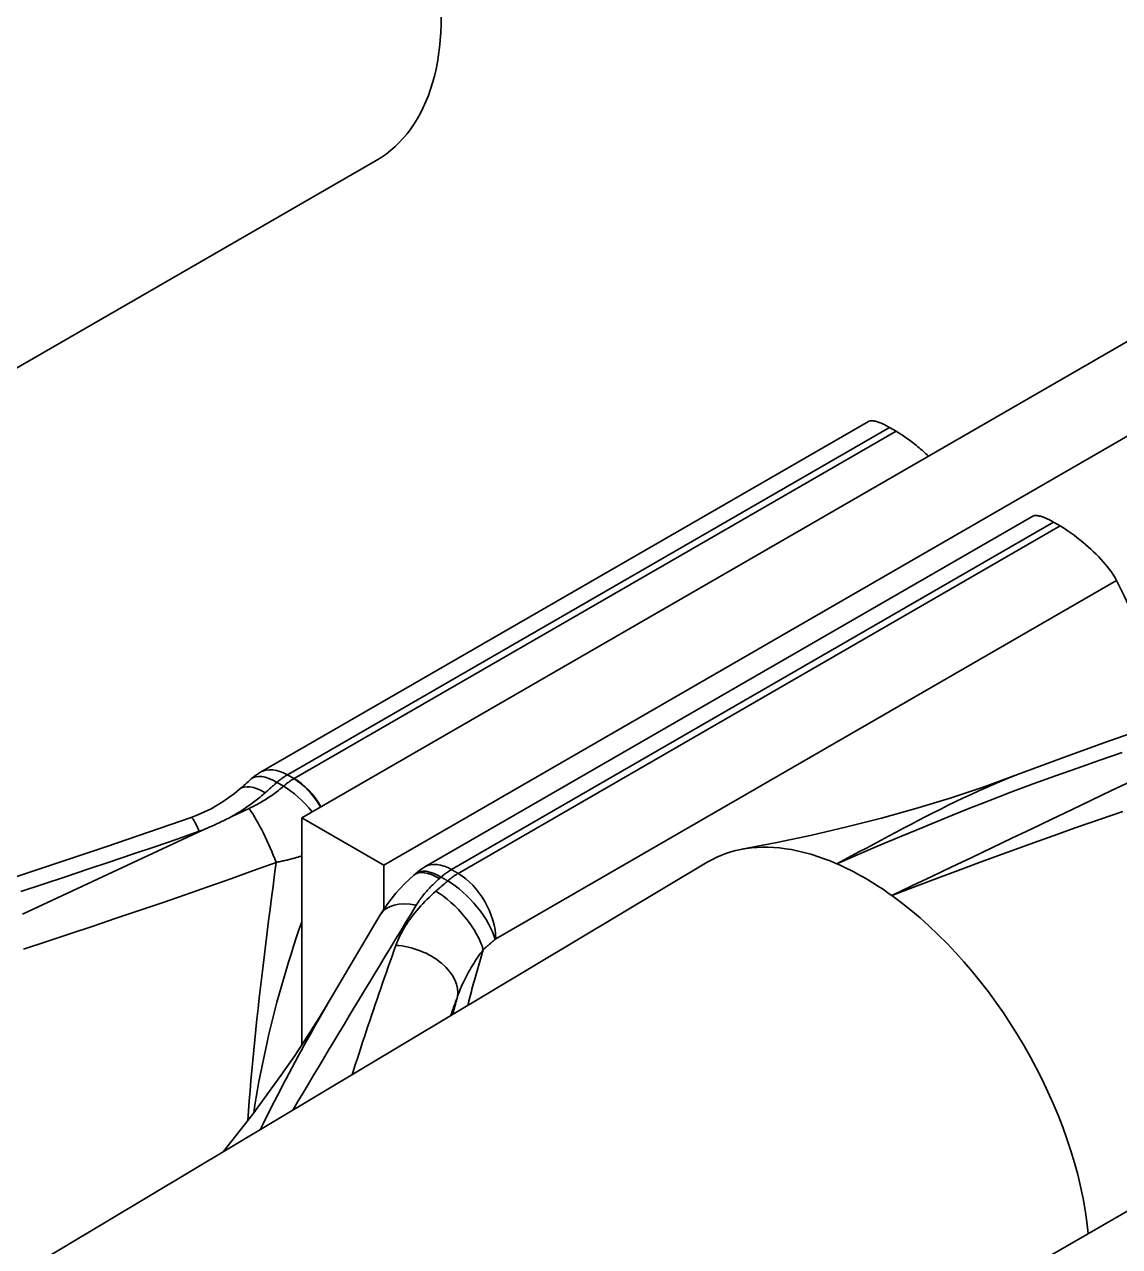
# Model space of a CAD drawing. Header units: millimetres. Extents: x -116965 to 323937, y 291661 to 566926.
# Drawn here: x -12147.3 to -12100.1, y 301887.9 to 301940.6 of the extents above; entities that cross this region are included whole.
import ezdxf

# ---------------------------------------------------------------- set-up
doc = ezdxf.new("R2010")
doc.units = ezdxf.units.MM
doc.layers.add('Visible Edges(Schneider)', color=7, linetype='Continuous', lineweight=35)
doc.layers.add('Visible Tangent Edges(Schneider)', color=7, linetype='Continuous', lineweight=35)

msp = doc.modelspace()

# ---------------------------------------------------------------- linework, layer by layer
at = {"layer": 'Visible Edges(Schneider)'}
for p, q in [((-12064.627868, 301947.232287), (-12135.338546, 301906.407458)), ((-12061.092334, 301945.191046), (-12131.803012, 301904.366217)), ((-12132.126279, 301934.730893), (-12167.481617, 301914.327347)), ((-12110.922487, 301923.483143), (-12137.107926, 301908.37154)), ((-12109.738209, 301923.06248), (-12110.021052, 301923.22578)), ((-12103.851419, 301919.40066), (-12130.035863, 301904.289631)), ((-12102.949984, 301919.143297), (-12102.667141, 301918.979997)), ((-12135.338546, 301906.407458), (-12135.338546, 301896.616265)), ((-12131.803012, 301904.366217), (-12135.338546, 301906.407458)), ((-12117.86906, 301904.493078), (-12153.218613, 301883.345402)), ((-12131.803012, 301904.366217), (-12131.803012, 301902.476406)), ((-12130.510259, 301903.937753), (-12130.440526, 301903.99906)), ((-12134.015629, 301898.744027), (-12131.957142, 301902.230631)), ((-12095.063745, 301892.18402), (-12130.419083, 301871.780473))]:
    msp.add_line(p, q, dxfattribs=at)
at = {"layer": 'Visible Edges(Schneider)', "flags": 128}
for points in [[(-12110.021053, 301923.225779), (-12110.073244, 301923.255431), (-12110.124867, 301923.283789), (-12110.17581, 301923.31079), (-12110.225957, 301923.336372), (-12110.275204, 301923.360466), (-12110.323434, 301923.383011), (-12110.370538, 301923.403944), (-12110.416404, 301923.423198), (-12110.460924, 301923.44071), (-12110.503982, 301923.456416), (-12110.545469, 301923.470252), (-12110.585276, 301923.482155), (-12110.623338, 301923.492105), (-12110.659645, 301923.500134), (-12110.694176, 301923.506282), (-12110.726913, 301923.510587), (-12110.757845, 301923.513084), (-12110.786953, 301923.513813), (-12110.814217, 301923.512812), (-12110.839627, 301923.510117), (-12110.863161, 301923.505769), (-12110.884809, 301923.499802), (-12110.904547, 301923.492257), (-12110.92247, 301923.483125)], [(-12108.3419, 301921.993982), (-12108.395032, 301922.044078), (-12108.449268, 301922.094289), (-12108.504748, 301922.144738), (-12108.561349, 301922.195308), (-12108.618948, 301922.24588), (-12108.677419, 301922.296336), (-12108.736637, 301922.346559), (-12108.796483, 301922.396428), (-12108.856831, 301922.445825), (-12108.917556, 301922.494634), (-12108.978539, 301922.542733), (-12109.039651, 301922.590006), (-12109.100769, 301922.636339), (-12109.161766, 301922.68164), (-12109.22252, 301922.725841), (-12109.282909, 301922.768871), (-12109.342808, 301922.81066), (-12109.402102, 301922.851134), (-12109.460661, 301922.890227), (-12109.518365, 301922.927868), (-12109.575097, 301922.963982), (-12109.630728, 301922.998504), (-12109.685138, 301923.031361), (-12109.73821, 301923.06248)], [(-12102.949985, 301919.143296), (-12103.002177, 301919.172948), (-12103.053799, 301919.201306), (-12103.104742, 301919.228306), (-12103.154889, 301919.253889), (-12103.204136, 301919.277983), (-12103.252366, 301919.300528), (-12103.29947, 301919.321461), (-12103.345337, 301919.340714), (-12103.389856, 301919.358226), (-12103.432914, 301919.373934), (-12103.474402, 301919.387768), (-12103.514208, 301919.399672), (-12103.55227, 301919.409622), (-12103.588577, 301919.417651), (-12103.623108, 301919.423799), (-12103.655845, 301919.428103), (-12103.686777, 301919.430602), (-12103.715885, 301919.43133), (-12103.743149, 301919.43033), (-12103.76856, 301919.427634), (-12103.792093, 301919.423286), (-12103.813741, 301919.417319), (-12103.833479, 301919.409775), (-12103.851403, 301919.400643)], [(-12100.235866, 301916.627609), (-12100.284609, 301916.717524), (-12100.340738, 301916.812002), (-12100.403964, 301916.910447), (-12100.474013, 301917.012253), (-12100.550602, 301917.116825), (-12100.633448, 301917.223559), (-12100.722243, 301917.331857), (-12100.816395, 301917.441077), (-12100.915124, 301917.550531), (-12101.017666, 301917.659527), (-12101.123237, 301917.767383), (-12101.231073, 301917.873401), (-12101.340636, 301917.977127), (-12101.454652, 301918.081096), (-12101.573241, 301918.185389), (-12101.695312, 301918.288971), (-12101.819787, 301918.390798), (-12101.945575, 301918.489835), (-12102.071586, 301918.585064), (-12102.19673, 301918.675704), (-12102.319926, 301918.761139), (-12102.440111, 301918.840744), (-12102.556206, 301918.913904), (-12102.667142, 301918.979997)], [(-12104.498687, 301908.273683), (-12102.643305, 301908.969421), (-12100.790433, 301909.637222), (-12097.102379, 301910.930489), (-12093.433498, 301912.213132), (-12089.782283, 301913.512118)], [(-12137.510693, 301908.082633), (-12137.325956, 301908.230123), (-12137.107926, 301908.37154)], [(-12116.375802, 301905.052342), (-12114.866809, 301905.346752), (-12113.361334, 301905.666153), (-12111.861094, 301906.013514), (-12110.367813, 301906.391806), (-12108.883211, 301906.803998), (-12107.409009, 301907.253062), (-12105.946927, 301907.741967), (-12104.498687, 301908.273683)], [(-12140.102616, 301906.424755), (-12139.812043, 301906.534154), (-12139.525985, 301906.658594), (-12139.247056, 301906.796552), (-12138.977779, 301906.946212), (-12138.719359, 301907.106274), (-12138.472573, 301907.275664), (-12138.239115, 301907.452638), (-12138.020553, 301907.635294)], [(-12154.937736, 301901.329486), (-12153.067544, 301902.007879), (-12151.199634, 301902.658086), (-12147.481751, 301903.915493), (-12143.783289, 301905.161958), (-12140.102616, 301906.424755)], [(-12138.351788, 301906.462797), (-12138.403249, 301906.436373), (-12138.454829, 301906.410093), (-12138.506529, 301906.383961), (-12138.55835, 301906.357978), (-12138.610291, 301906.332146), (-12138.66235, 301906.306467), (-12138.714527, 301906.280943), (-12138.766821, 301906.255578), (-12138.819231, 301906.230372), (-12138.871757, 301906.205328), (-12138.924398, 301906.180449), (-12138.977154, 301906.155735), (-12139.030025, 301906.13119), (-12139.08301, 301906.106813), (-12139.136111, 301906.082606), (-12139.189325, 301906.05857), (-12139.242654, 301906.034707), (-12139.296095, 301906.011017), (-12139.349649, 301905.987504), (-12139.403316, 301905.964167), (-12139.457094, 301905.941009), (-12139.510982, 301905.918029), (-12139.56498, 301905.89523), (-12139.619086, 301905.872612)], [(-12130.440526, 301903.99906), (-12130.255106, 301904.147333), (-12130.035863, 301904.289632)], [(-12131.957142, 301902.230631), (-12131.636759, 301902.715726), (-12131.286006, 301903.157307), (-12130.909497, 301903.563027), (-12130.510259, 301903.937752)], [(-12138.724375, 301892.0165), (-12137.449311, 301893.635348), (-12136.235134, 301895.29719), (-12135.652924, 301896.143778), (-12135.088391, 301897.000569), (-12134.542353, 301897.867379), (-12134.015629, 301898.744027)]]:
    msp.add_lwpolyline(points, dxfattribs=at)
at = {"layer": 'Visible Edges(Schneider)'}
for centre, major_axis, ratio, start_param, end_param in [((-12138.874079, 301946.423506), (6.7478, -11.692613), 0.577475664, 0, 2.020508002), ((-12127.560371, 301886.406662), (21.25, 36.80608), 0.577350269, 5.706216419, 5.927129679), ((-12299.795444, 301291.727322), (-890.10064, -983.042755), 0.244624244, 4.271588148, 4.272149878), ((-12110.938328, 301892.90796), (-6.930733, 11.585117), 0.566810367, 5.824697988, 6.283185307), ((-12110.938328, 301892.90796), (-6.930733, 11.585117), 0.566810367, 5.613257864, 5.824697988), ((-12110.938328, 301892.90796), (-6.930733, 11.585117), 0.566810367, 5.364547875, 5.613257864), ((-12110.938328, 301892.90796), (-6.930733, 11.585117), 0.566810367, 4.016435465, 5.364547875)]:
    msp.add_ellipse(centre, major_axis=major_axis, ratio=ratio, start_param=start_param, end_param=end_param, dxfattribs=at)
at = {"layer": 'Visible Tangent Edges(Schneider)'}
for p, q in [((-12135.957948, 301908.257611), (-12110.021052, 301923.22578)), ((-12109.738209, 301923.06248), (-12135.66135, 301908.10225)), ((-12128.885884, 301904.175703), (-12102.949984, 301919.143297)), ((-12102.667141, 301918.979997), (-12128.603689, 301904.01203)), ((-12126.977697, 301901.194913), (-12100.235867, 301916.627608)), ((-12135.675077, 301908.094367), (-12135.957948, 301908.257611)), ((-12135.66135, 301908.10225), (-12135.675077, 301908.094367)), ((-12136.402818, 301907.935248), (-12136.120279, 301907.771852)), ((-12129.404567, 301903.790751), (-12129.334316, 301903.851872))]:
    msp.add_line(p, q, dxfattribs=at)
at = {"layer": 'Visible Tangent Edges(Schneider)', "flags": 128}
for points in [[(-12112.293727, 301904.428413), (-12111.363529, 301904.829001), (-12110.431709, 301905.226813), (-12109.497894, 301905.621015), (-12108.561708, 301906.010772), (-12107.622778, 301906.395248), (-12106.68073, 301906.773607), (-12105.735191, 301907.145016), (-12104.785785, 301907.508638), (-12103.832272, 301907.863776), (-12102.875518, 301908.211267), (-12101.916251, 301908.552458), (-12100.955086, 301908.888634), (-12099.992637, 301909.221074)], [(-12136.402818, 301907.935248), (-12136.384667, 301907.95105), (-12136.366463, 301907.966662), (-12136.34821, 301907.982081), (-12136.32991, 301907.997304), (-12136.311566, 301908.012329), (-12136.293181, 301908.027153), (-12136.274758, 301908.041774), (-12136.256301, 301908.056188), (-12136.237813, 301908.070394), (-12136.219298, 301908.084389), (-12136.200756, 301908.098171), (-12136.182189, 301908.111741), (-12136.163597, 301908.125098), (-12136.14498, 301908.138241), (-12136.12634, 301908.15117), (-12136.107678, 301908.163885), (-12136.088994, 301908.176383), (-12136.070296, 301908.188662), (-12136.051584, 301908.200719), (-12136.032863, 301908.212552), (-12136.014135, 301908.22416), (-12135.995405, 301908.23554), (-12135.976675, 301908.246691), (-12135.957948, 301908.257611)], [(-12135.675077, 301908.094367), (-12135.693777, 301908.08346), (-12135.712487, 301908.072318), (-12135.731205, 301908.060945), (-12135.749925, 301908.049341), (-12135.768648, 301908.037507), (-12135.787367, 301908.025446), (-12135.80608, 301908.01316), (-12135.824786, 301908.000649), (-12135.843478, 301907.987917), (-12135.862156, 301907.974964), (-12135.880816, 301907.961794), (-12135.899454, 301907.948408), (-12135.918067, 301907.934809), (-12135.936652, 301907.920999), (-12135.955207, 301907.906981), (-12135.973726, 301907.892756), (-12135.992209, 301907.878327), (-12136.01065, 301907.863698), (-12136.029049, 301907.84887), (-12136.0474, 301907.833846), (-12136.065702, 301907.81863), (-12136.083951, 301907.803223), (-12136.102144, 301907.78763), (-12136.120279, 301907.771852)], [(-12104.498713, 301908.273671), (-12104.838155, 301908.140183), (-12105.175443, 301908.002605), (-12105.510698, 301907.861274), (-12105.84404, 301907.716418), (-12106.175591, 301907.568262), (-12106.505467, 301907.417035), (-12106.833791, 301907.262964), (-12107.160681, 301907.106274), (-12107.486257, 301906.947194), (-12107.810638, 301906.785949), (-12108.133947, 301906.622768), (-12108.4563, 301906.457876), (-12108.77782, 301906.291502), (-12109.098625, 301906.123871), (-12109.418836, 301905.955212), (-12109.73857, 301905.78575), (-12110.05795, 301905.615713), (-12110.377095, 301905.445328), (-12110.696123, 301905.274821), (-12111.015156, 301905.10442), (-12111.334313, 301904.934352), (-12111.653714, 301904.764844), (-12111.97348, 301904.596122), (-12112.293727, 301904.428413)], [(-12099.5948, 301907.990036), (-12100.453896, 301907.578069), (-12101.313359, 301907.166423), (-12102.173212, 301906.755135), (-12103.033459, 301906.344218), (-12103.894069, 301905.933606), (-12104.755007, 301905.523219), (-12105.616241, 301905.112979), (-12106.477737, 301904.702807), (-12107.339461, 301904.292623), (-12108.20138, 301903.882349), (-12109.063461, 301903.471906), (-12109.92567, 301903.061214)], [(-12138.351788, 301906.462797), (-12138.286093, 301906.500534), (-12138.220912, 301906.538729), (-12138.15623, 301906.577381), (-12138.092013, 301906.616507), (-12138.028239, 301906.656116), (-12137.964914, 301906.696199), (-12137.902051, 301906.736746), (-12137.839658, 301906.777745), (-12137.777744, 301906.819189), (-12137.716318, 301906.861067), (-12137.655389, 301906.903369), (-12137.594963, 301906.946087), (-12137.535051, 301906.98921), (-12137.475659, 301907.032728), (-12137.416796, 301907.076632), (-12137.35847, 301907.120912), (-12137.300691, 301907.165558), (-12137.243465, 301907.21056), (-12137.1868, 301907.255907), (-12137.130704, 301907.301591), (-12137.075182, 301907.347601), (-12137.020244, 301907.393928), (-12136.965895, 301907.440562), (-12136.912143, 301907.487493)], [(-12136.120279, 301907.771852), (-12136.174352, 301907.725888), (-12136.229149, 301907.680314), (-12136.28466, 301907.635148), (-12136.340876, 301907.590407), (-12136.397786, 301907.546109), (-12136.455382, 301907.502272), (-12136.513652, 301907.458915), (-12136.572588, 301907.416055), (-12136.632166, 301907.373718), (-12136.69238, 301907.33192), (-12136.753232, 301907.290673), (-12136.814725, 301907.249989), (-12136.876859, 301907.20988), (-12136.939639, 301907.170358), (-12137.003066, 301907.131435), (-12137.067142, 301907.093123), (-12137.131867, 301907.055441), (-12137.197225, 301907.018416), (-12137.263202, 301906.982074), (-12137.329782, 301906.946442), (-12137.396949, 301906.911546), (-12137.464687, 301906.877413), (-12137.532981, 301906.844069), (-12137.601815, 301906.81154)], [(-12136.912143, 301907.487493), (-12136.89093, 301907.506175), (-12136.869715, 301907.524854), (-12136.8485, 301907.543532), (-12136.827285, 301907.562207), (-12136.806068, 301907.580879), (-12136.784851, 301907.59955), (-12136.763632, 301907.618218), (-12136.742414, 301907.636884), (-12136.721194, 301907.655547), (-12136.699974, 301907.674209), (-12136.678753, 301907.692868), (-12136.657531, 301907.711525), (-12136.636309, 301907.73018), (-12136.615086, 301907.748832), (-12136.593862, 301907.767483), (-12136.572637, 301907.786132), (-12136.551412, 301907.804778), (-12136.530187, 301907.823423), (-12136.50896, 301907.842065), (-12136.487733, 301907.860705), (-12136.466505, 301907.879344), (-12136.445276, 301907.89798), (-12136.424048, 301907.916615), (-12136.402818, 301907.935248)], [(-12137.601815, 301906.81154), (-12137.633067, 301906.797016), (-12137.664319, 301906.782491), (-12137.695571, 301906.767966), (-12137.726822, 301906.75344), (-12137.758073, 301906.738914), (-12137.789324, 301906.724387), (-12137.820574, 301906.709859), (-12137.851824, 301906.69533), (-12137.883074, 301906.680801), (-12137.914323, 301906.666272), (-12137.945572, 301906.651742), (-12137.976821, 301906.637211), (-12138.00807, 301906.62268), (-12138.039318, 301906.608148), (-12138.070567, 301906.593615), (-12138.101814, 301906.579082), (-12138.133062, 301906.564548), (-12138.164309, 301906.550014), (-12138.195556, 301906.535479), (-12138.226803, 301906.520944), (-12138.258049, 301906.506408), (-12138.289295, 301906.491871), (-12138.320541, 301906.477334), (-12138.351787, 301906.462796)], [(-12109.92567, 301903.061214), (-12108.936082, 301903.437386), (-12107.945043, 301903.810465), (-12106.952612, 301904.180429), (-12105.958852, 301904.547263), (-12104.963822, 301904.910944), (-12103.967582, 301905.271454), (-12102.970193, 301905.628773), (-12101.971717, 301905.982882), (-12100.972241, 301906.333783), (-12099.972136, 301906.681833)], [(-12139.619085, 301905.872611), (-12140.479408, 301905.471423), (-12141.339633, 301905.069937), (-12142.19981, 301904.668216), (-12143.059987, 301904.266327), (-12143.920215, 301903.864336), (-12144.780545, 301903.46231), (-12145.641035, 301903.060328), (-12146.501742, 301902.658467), (-12147.362693, 301902.256762)], [(-12139.752518, 301905.824822), (-12139.746941, 301905.826767), (-12139.741366, 301905.828715), (-12139.735792, 301905.830669), (-12139.730219, 301905.832626), (-12139.724648, 301905.834587), (-12139.719078, 301905.836552), (-12139.71351, 301905.838521), (-12139.707944, 301905.840494), (-12139.702379, 301905.842472), (-12139.696815, 301905.844453), (-12139.691253, 301905.846438), (-12139.685692, 301905.848428), (-12139.680133, 301905.850421), (-12139.674576, 301905.852419), (-12139.66902, 301905.85442), (-12139.663466, 301905.856426), (-12139.657913, 301905.858435), (-12139.652361, 301905.860449), (-12139.646811, 301905.862466), (-12139.641263, 301905.864487), (-12139.635717, 301905.866513), (-12139.630172, 301905.868542), (-12139.624628, 301905.870576), (-12139.619086, 301905.872613)], [(-12147.443682, 301903.226735), (-12146.479039, 301903.545733), (-12145.515162, 301903.865816), (-12144.552132, 301904.187282), (-12143.590041, 301904.510439), (-12142.628985, 301904.8356), (-12141.669029, 301905.162988), (-12140.710198, 301905.492694), (-12139.752518, 301905.824822)], [(-12147.326134, 301900.752878), (-12146.325354, 301901.082903), (-12145.326044, 301901.413074), (-12144.328605, 301901.744009), (-12143.333447, 301902.076419), (-12142.340846, 301902.411023), (-12141.350939, 301902.748283), (-12140.363858, 301903.088653), (-12139.379738, 301903.432584), (-12138.398616, 301903.780405), (-12137.420367, 301904.132186), (-12136.444873, 301904.487998)], [(-12136.444548, 301904.487989), (-12136.509541, 301903.973654), (-12136.574199, 301903.465298), (-12136.638292, 301902.962512), (-12136.70159, 301902.464884), (-12136.763979, 301901.97211), (-12136.825386, 301901.484054), (-12136.885707, 301901.000593), (-12136.944836, 301900.521603), (-12137.002667, 301900.046962), (-12137.059096, 301899.576543), (-12137.114025, 301899.110235), (-12137.167377, 301898.647961), (-12137.219075, 301898.189638), (-12137.269039, 301897.735182), (-12137.317186, 301897.284554), (-12137.363461, 301896.837549), (-12137.407838, 301896.393626), (-12137.45027, 301895.952428), (-12137.490686, 301895.513891), (-12137.529016, 301895.077967), (-12137.565191, 301894.644607), (-12137.599139, 301894.213765), (-12137.630786, 301893.785394), (-12137.66008, 301893.359456)], [(-12136.444873, 301904.487998), (-12136.396057, 301904.497164), (-12136.347463, 301904.506543), (-12136.299094, 301904.516133), (-12136.25095, 301904.525932), (-12136.203034, 301904.535935), (-12136.155347, 301904.546142), (-12136.107893, 301904.55655), (-12136.060672, 301904.567156), (-12136.013688, 301904.577957), (-12135.966941, 301904.588951), (-12135.920434, 301904.600136), (-12135.874168, 301904.611509), (-12135.828146, 301904.623068), (-12135.78237, 301904.634809), (-12135.736841, 301904.646732), (-12135.691562, 301904.658832), (-12135.646535, 301904.671108), (-12135.601761, 301904.683557), (-12135.557242, 301904.696176), (-12135.51298, 301904.708964), (-12135.468975, 301904.721917), (-12135.425226, 301904.735034), (-12135.381732, 301904.748315), (-12135.338493, 301904.761756)], [(-12130.40879, 301902.637349), (-12130.377106, 301902.688601), (-12130.344366, 301902.739651), (-12130.310596, 301902.790482), (-12130.275824, 301902.841084), (-12130.240078, 301902.891441), (-12130.203384, 301902.941543), (-12130.165769, 301902.991374), (-12130.12726, 301903.040923), (-12130.087884, 301903.090174), (-12130.047672, 301903.139109), (-12130.00664, 301903.187731), (-12129.96479, 301903.236051), (-12129.922126, 301903.284081), (-12129.878667, 301903.331814), (-12129.834432, 301903.379239), (-12129.789439, 301903.426349), (-12129.74371, 301903.473132), (-12129.697262, 301903.519581), (-12129.650116, 301903.565688), (-12129.60229, 301903.611443), (-12129.553803, 301903.656834), (-12129.504675, 301903.701856), (-12129.454924, 301903.746498), (-12129.404567, 301903.790751)], [(-12129.334316, 301903.851872), (-12129.31602, 301903.867765), (-12129.297677, 301903.883459), (-12129.27929, 301903.898953), (-12129.26086, 301903.914246), (-12129.242388, 301903.929335), (-12129.223876, 301903.944221), (-12129.205327, 301903.958901), (-12129.18674, 301903.973375), (-12129.168118, 301903.987641), (-12129.149462, 301904.001699), (-12129.130773, 301904.015548), (-12129.112054, 301904.029182), (-12129.093306, 301904.042606), (-12129.07453, 301904.055815), (-12129.05573, 301904.06881), (-12129.036907, 301904.081585), (-12129.018062, 301904.094141), (-12128.999202, 301904.106477), (-12128.980329, 301904.118586), (-12128.961446, 301904.130471), (-12128.942558, 301904.142126), (-12128.923666, 301904.153551), (-12128.904773, 301904.164743), (-12128.885884, 301904.175703)], [(-12129.334316, 301903.851872), (-12129.322471, 301903.8451), (-12129.310628, 301903.838328), (-12129.298784, 301903.831555), (-12129.286941, 301903.824783), (-12129.275099, 301903.818009), (-12129.263257, 301903.811234), (-12129.251416, 301903.804459), (-12129.239575, 301903.797685), (-12129.227734, 301903.790907), (-12129.215895, 301903.78413), (-12129.204055, 301903.777353), (-12129.192217, 301903.770574), (-12129.180379, 301903.763795), (-12129.168541, 301903.757015), (-12129.156704, 301903.750236), (-12129.144868, 301903.743455), (-12129.133032, 301903.736675), (-12129.121196, 301903.729892), (-12129.109361, 301903.723109), (-12129.097527, 301903.716326), (-12129.085693, 301903.709542), (-12129.07386, 301903.702758), (-12129.062027, 301903.695972), (-12129.050195, 301903.689185)], [(-12128.603689, 301904.01203), (-12128.622496, 301904.001096), (-12128.641305, 301903.989928), (-12128.660115, 301903.978531), (-12128.678921, 301903.966906), (-12128.697722, 301903.955052), (-12128.716512, 301903.942975), (-12128.735291, 301903.930673), (-12128.754052, 301903.918153), (-12128.772794, 301903.905413), (-12128.791513, 301903.892458), (-12128.810207, 301903.879289), (-12128.828875, 301903.865906), (-12128.847513, 301903.852312), (-12128.866121, 301903.838508), (-12128.884697, 301903.824494), (-12128.90324, 301903.810275), (-12128.921747, 301903.795849), (-12128.940218, 301903.781216), (-12128.958651, 301903.766382), (-12128.977045, 301903.751344), (-12128.995398, 301903.736104), (-12129.013708, 301903.720663), (-12129.031974, 301903.705023), (-12129.050195, 301903.689185)], [(-12128.603689, 301904.01203), (-12128.615454, 301904.018846), (-12128.627218, 301904.025662), (-12128.638982, 301904.032479), (-12128.650745, 301904.039295), (-12128.662507, 301904.046113), (-12128.674269, 301904.05293), (-12128.68603, 301904.059748), (-12128.697791, 301904.066566), (-12128.709551, 301904.073385), (-12128.721311, 301904.080204), (-12128.73307, 301904.087023), (-12128.744828, 301904.093842), (-12128.756586, 301904.100662), (-12128.768344, 301904.107482), (-12128.7801, 301904.114303), (-12128.791856, 301904.121124), (-12128.803612, 301904.127945), (-12128.815367, 301904.134767), (-12128.827121, 301904.141588), (-12128.838875, 301904.148411), (-12128.850628, 301904.155233), (-12128.862381, 301904.162056), (-12128.874133, 301904.168879), (-12128.885884, 301904.175703)], [(-12129.565189, 301903.240828), (-12129.663641, 301903.1539), (-12129.760281, 301903.065783), (-12129.855032, 301902.976522), (-12129.947816, 301902.88616), (-12130.038555, 301902.794746), (-12130.127172, 301902.702327), (-12130.213593, 301902.608955), (-12130.297742, 301902.514681), (-12130.379546, 301902.419554), (-12130.458933, 301902.323625), (-12130.535828, 301902.226954), (-12130.610181, 301902.129567), (-12130.682038, 301902.03135), (-12130.751363, 301901.932289), (-12130.818054, 301901.832453), (-12130.882008, 301901.731912), (-12130.943132, 301901.630742), (-12131.001333, 301901.529011), (-12131.05652, 301901.426795), (-12131.1086, 301901.324169), (-12131.157487, 301901.221203), (-12131.203102, 301901.117971), (-12131.245366, 301901.014546), (-12131.284203, 301900.910998)], [(-12129.050195, 301903.689185), (-12129.0716, 301903.670516), (-12129.09301, 301903.651843), (-12129.114425, 301903.633169), (-12129.135845, 301903.614495), (-12129.157268, 301903.595821), (-12129.178697, 301903.577146), (-12129.20013, 301903.558471), (-12129.221567, 301903.539793), (-12129.24301, 301903.521114), (-12129.264456, 301903.502437), (-12129.285908, 301903.483757), (-12129.307364, 301903.465077), (-12129.328824, 301903.446396), (-12129.350289, 301903.427712), (-12129.371758, 301903.409028), (-12129.393232, 301903.390344), (-12129.414711, 301903.371659), (-12129.436194, 301903.352972), (-12129.457682, 301903.334284), (-12129.479174, 301903.315596), (-12129.500671, 301903.296906), (-12129.522172, 301903.278215), (-12129.543678, 301903.259521), (-12129.565189, 301903.240828)], [(-12135.7224, 301893.812281), (-12135.503097, 301894.182064), (-12135.283509, 301894.551642), (-12135.06365, 301894.921015), (-12134.843528, 301895.290185), (-12134.623154, 301895.659155), (-12134.402537, 301896.027929), (-12134.181689, 301896.396504), (-12133.960619, 301896.764886), (-12133.73934, 301897.133077), (-12133.517881, 301897.501083), (-12133.29626, 301897.868913), (-12133.074496, 301898.236572), (-12132.852607, 301898.604065), (-12132.630612, 301898.971399), (-12132.408528, 301899.338579), (-12132.186374, 301899.705613), (-12131.964169, 301900.072506), (-12131.74193, 301900.439261), (-12131.519676, 301900.80589), (-12131.297426, 301901.172397), (-12131.075195, 301901.53879), (-12130.853001, 301901.905074), (-12130.630861, 301902.271259), (-12130.40879, 301902.637349)], [(-12137.406977, 301893.691153), (-12137.354872, 301894.026982), (-12137.299689, 301894.363768), (-12137.241445, 301894.70144), (-12137.180167, 301895.03992), (-12137.115879, 301895.379139), (-12137.048605, 301895.719024), (-12136.978366, 301896.059502), (-12136.905188, 301896.400502), (-12136.829094, 301896.741952), (-12136.750095, 301897.083858), (-12136.668161, 301897.426359), (-12136.583259, 301897.769608), (-12136.495392, 301898.113587), (-12136.404585, 301898.45819), (-12136.310854, 301898.803348), (-12136.214215, 301899.148993), (-12136.114687, 301899.495057), (-12136.012286, 301899.841469), (-12135.907032, 301900.18816), (-12135.79894, 301900.535063), (-12135.688029, 301900.882109), (-12135.574315, 301901.229229), (-12135.457816, 301901.576354), (-12135.338548, 301901.923416)], [(-12127.523563, 301900.720745), (-12127.502308, 301900.739437), (-12127.481052, 301900.75813), (-12127.459796, 301900.77682), (-12127.43854, 301900.795509), (-12127.417284, 301900.814198), (-12127.396027, 301900.832884), (-12127.37477, 301900.851569), (-12127.353513, 301900.870253), (-12127.332255, 301900.888937), (-12127.310997, 301900.90762), (-12127.289739, 301900.9263), (-12127.268481, 301900.944979), (-12127.247222, 301900.963657), (-12127.225963, 301900.982334), (-12127.204704, 301901.001012), (-12127.183445, 301901.019687), (-12127.162185, 301901.03836), (-12127.140925, 301901.057034), (-12127.119665, 301901.075706), (-12127.098405, 301901.094378), (-12127.077144, 301901.113048), (-12127.055883, 301901.131716), (-12127.034623, 301901.150385), (-12127.013362, 301901.169053)], [(-12127.013362, 301901.169053), (-12127.011906, 301901.170321), (-12127.010447, 301901.171574), (-12127.008985, 301901.172809), (-12127.007519, 301901.174031), (-12127.00605, 301901.175235), (-12127.004577, 301901.176423), (-12127.003102, 301901.177596), (-12127.001624, 301901.178751), (-12127.000142, 301901.17989), (-12126.998659, 301901.181013), (-12126.997172, 301901.182118), (-12126.995684, 301901.183207), (-12126.994192, 301901.184277), (-12126.9927, 301901.185334), (-12126.991204, 301901.186372), (-12126.989707, 301901.187392), (-12126.988209, 301901.188395), (-12126.986709, 301901.189381), (-12126.985208, 301901.190348), (-12126.983706, 301901.191297), (-12126.982204, 301901.192228), (-12126.980701, 301901.193142), (-12126.979199, 301901.194036), (-12126.977697, 301901.194913)], [(-12131.284203, 301900.910998), (-12131.367037, 301900.679108), (-12131.449452, 301900.447216), (-12131.531454, 301900.215324), (-12131.613046, 301899.983426), (-12131.694234, 301899.75152), (-12131.775022, 301899.519605), (-12131.855416, 301899.287678), (-12131.935419, 301899.055736), (-12132.015038, 301898.823776), (-12132.094275, 301898.591798), (-12132.17313, 301898.359797), (-12132.251614, 301898.12777), (-12132.329737, 301897.895714), (-12132.407513, 301897.663626), (-12132.484954, 301897.4315), (-12132.562071, 301897.199332), (-12132.638877, 301896.967122), (-12132.715383, 301896.734862), (-12132.791603, 301896.502551), (-12132.867547, 301896.270183), (-12132.943228, 301896.037756), (-12133.018659, 301895.805266), (-12133.093851, 301895.572708), (-12133.168816, 301895.34008)], [(-12128.635476, 301898.681815), (-12128.607613, 301898.76535), (-12128.577853, 301898.84939), (-12128.546234, 301898.933875), (-12128.512797, 301899.018748), (-12128.477582, 301899.103947), (-12128.440633, 301899.189409), (-12128.401999, 301899.275071), (-12128.361727, 301899.360867), (-12128.319864, 301899.446735), (-12128.276461, 301899.532607), (-12128.231572, 301899.618423), (-12128.18525, 301899.704114), (-12128.137509, 301899.78969), (-12128.088307, 301899.875254), (-12128.037667, 301899.960774), (-12127.985629, 301900.046204), (-12127.932228, 301900.131494), (-12127.877503, 301900.216601), (-12127.821492, 301900.301475), (-12127.764235, 301900.38607), (-12127.705773, 301900.470339), (-12127.646145, 301900.554237), (-12127.585395, 301900.63772), (-12127.523563, 301900.720745)], [(-12128.187378, 301898.319289), (-12128.161774, 301898.419143), (-12128.135991, 301898.519015), (-12128.110029, 301898.618903), (-12128.083889, 301898.718811), (-12128.057571, 301898.818733), (-12128.031075, 301898.918673), (-12128.0044, 301899.018629), (-12127.977548, 301899.1186), (-12127.950517, 301899.218586), (-12127.923309, 301899.318587), (-12127.895923, 301899.4186), (-12127.868359, 301899.518629), (-12127.840618, 301899.618673), (-12127.812699, 301899.718728), (-12127.784603, 301899.818797), (-12127.75633, 301899.918879), (-12127.72788, 301900.018972), (-12127.699253, 301900.119077), (-12127.670449, 301900.219193), (-12127.641468, 301900.319319), (-12127.61231, 301900.419456), (-12127.582975, 301900.519606), (-12127.553465, 301900.619762), (-12127.523777, 301900.71993)], [(-12134.015512, 301898.744001), (-12134.153345, 301898.50812), (-12134.290478, 301898.271945), (-12134.426905, 301898.035459), (-12134.562619, 301897.798643), (-12134.697613, 301897.561479), (-12134.831881, 301897.323951), (-12134.965417, 301897.086037), (-12135.098214, 301896.847724), (-12135.230266, 301896.608986), (-12135.36156, 301896.369794), (-12135.492104, 301896.130125), (-12135.621917, 301895.889977), (-12135.751016, 301895.649346), (-12135.879418, 301895.408232), (-12136.007143, 301895.166634), (-12136.134207, 301894.92455), (-12136.260628, 301894.681976), (-12136.386425, 301894.438913), (-12136.511616, 301894.195357), (-12136.636218, 301893.951305), (-12136.760249, 301893.706758), (-12136.883728, 301893.461713), (-12137.006671, 301893.216167), (-12137.129098, 301892.970119)], [(-12128.929007, 301897.876497), (-12128.916786, 301897.909921), (-12128.904566, 301897.943358), (-12128.892345, 301897.976806), (-12128.880124, 301898.010266), (-12128.867903, 301898.043737), (-12128.855681, 301898.077219), (-12128.843459, 301898.110714), (-12128.831235, 301898.144218), (-12128.819011, 301898.177734), (-12128.806787, 301898.211264), (-12128.79456, 301898.244802), (-12128.782334, 301898.278353), (-12128.770105, 301898.311914), (-12128.757875, 301898.345486), (-12128.745644, 301898.37907), (-12128.733411, 301898.412665), (-12128.721177, 301898.44627), (-12128.70894, 301898.479887), (-12128.696702, 301898.513516), (-12128.684461, 301898.547154), (-12128.672219, 301898.580803), (-12128.659973, 301898.614463), (-12128.647726, 301898.648133), (-12128.635476, 301898.681815)], [(-12128.635713, 301898.680333), (-12128.644205, 301898.649155), (-12128.65268, 301898.617977), (-12128.661137, 301898.586798), (-12128.669576, 301898.555619), (-12128.677997, 301898.524441), (-12128.6864, 301898.49326), (-12128.694786, 301898.462081), (-12128.703153, 301898.4309), (-12128.711503, 301898.399719), (-12128.719834, 301898.368539), (-12128.728148, 301898.337356), (-12128.736444, 301898.306176), (-12128.744722, 301898.274993), (-12128.752982, 301898.243812), (-12128.761224, 301898.212629), (-12128.769449, 301898.181446), (-12128.777655, 301898.150265), (-12128.785844, 301898.119082), (-12128.794014, 301898.087898), (-12128.802167, 301898.056717), (-12128.810302, 301898.025534), (-12128.818419, 301897.994351), (-12128.826519, 301897.963169), (-12128.8346, 301897.931986)]]:
    msp.add_lwpolyline(points, dxfattribs=at)
at = {"layer": 'Visible Tangent Edges(Schneider)'}
for centre, major_axis, ratio, start_param, end_param in [((-12135.958301, 301906.379465), (-1.149625, 1.992075), 0.577475664, 5.497895774, 6.283185307), ((-12135.993887, 301906.353674), (-1.516806, 1.728959), 0.413650533, 5.399319847, 6.283185307), ((-12135.675431, 301906.216221), (1.141, -1.997027), 0.574578339, 1.572160257, 2.358794063), ((-12135.661703, 301906.224104), (-1.149625, 1.992075), 0.577475664, 4.711284978, 5.497895774), ((-12136.503507, 301905.906545), (-1.517046, 1.728749), 0.413510219, 5.39888856, 6.283185307), ((-12135.711394, 301906.19062), (1.496977, -1.746156), 0.405663778, 1.495578075, 2.2622399), ((-12139.347754, 301904.252157), (-0.754863, 2.172598), 0.081876084, 5.492910561, 6.283185307), ((-12137.19436, 301905.233977), (0.964935, -2.087798), 0.177023642, 1.125055024, 2.341914319), ((-12128.886238, 301902.297557), (-1.149625, 1.992075), 0.577475664, 5.497895774, 6.283185307), ((-12128.991503, 301902.210507), (-1.518757, 1.727246), 0.412508596, 5.399826709, 6.283185307), ((-12128.922018, 301902.271595), (-1.518508, 1.727464), 0.412654041, 5.399614395, 6.283185307), ((-12128.604043, 301902.133884), (1.149625, -1.992075), 0.577475664, 0.785506794, 2.35630312), ((-12129.149908, 301901.659716), (-1.518971, 1.727057), 0.412382605, 3.827980186, 5.400965396), ((-12128.639707, 301902.108024), (1.517495, -1.728355), 0.413247822, 0.686740398, 2.257966306), ((-12129.979396, 301901.056525), (-1.977746, 1.174105), 0.576847829, 5.249197304, 6.283185307), ((-12130.837969, 301899.327403), (2.168706, -0.765974), 0.641661924, 0.084640609, 1.995705999)]:
    msp.add_ellipse(centre, major_axis=major_axis, ratio=ratio, start_param=start_param, end_param=end_param, dxfattribs=at)

doc.saveas('drawing.dxf')
